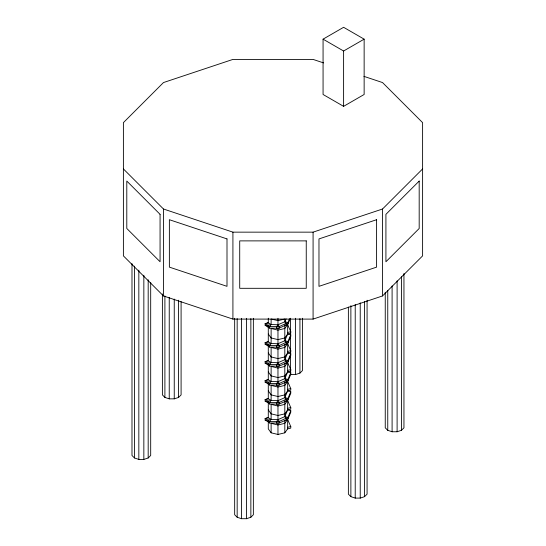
<?xml version="1.0" encoding="UTF-8"?>
<svg xmlns="http://www.w3.org/2000/svg" width="546" height="546" viewBox="0 0 546 546"><rect width="100%" height="100%" fill="white"/><g stroke="black" fill="none" stroke-linecap="round" stroke-linejoin="round"><path stroke-width="0.82" d="M267.506 325.928L265.158 325.368L265.158 323.703L267.997 325.259L271.123 324.508L277.969 324.774L284.814 321.771L286.077 318.782M289.523 318.789L287.947 322.522L287.947 324.099L279.265 328.166L269.642 328.16L265.158 325.286M287.947 324.099L290.151 318.878M267.506 344.901L265.158 344.335L265.158 342.676L267.997 344.226L271.123 343.482L277.969 343.748L284.814 340.738L287.653 334.022L287.653 324.536L284.814 328.487L277.969 330.125L271.123 328.487L271.123 343.482L269.642 345.543L269.642 347.126L279.265 347.133L286.111 344.13L287.947 343.065L290.779 336.35L290.779 334.773L287.653 334.022L284.814 337.974L277.969 339.612L271.123 337.974L268.291 334.022M290.779 334.773L287.947 341.489L287.947 343.065M266.728 363.684L265.158 363.308L265.158 361.643L267.997 363.199L271.123 362.448L277.969 362.715L284.814 359.712L287.653 352.989L287.653 343.509L284.814 347.461L277.969 349.092L271.123 347.461L271.123 362.448L269.642 364.516L269.642 366.093L279.265 366.1L286.111 363.097L287.947 362.039L290.779 355.316L290.779 353.74L287.653 352.989L284.814 356.941L277.969 358.579L271.123 356.941L268.291 352.989M290.779 353.74L287.947 360.456L287.947 362.039M266.728 382.65L265.158 382.275L265.158 380.61L267.997 382.166L271.123 381.415L277.969 381.681L284.814 378.678L287.653 371.962L287.653 362.476L284.814 366.427L277.969 368.065L271.123 366.427L271.123 381.415L269.642 383.483L269.642 385.067L279.265 385.073L286.111 382.063L287.947 381.006L290.779 374.29L290.779 372.706L287.653 371.962L284.814 375.914L277.969 377.545L271.123 375.914L268.291 371.962M290.779 372.706L287.947 379.429L287.947 381.006M267.506 401.808L265.158 401.249L265.158 399.583L267.997 401.133L271.123 400.389L277.969 400.655L284.814 397.645L287.653 390.929L287.653 381.442L284.814 385.394L277.969 387.032L271.123 385.394L271.123 400.389L269.642 402.45L269.642 404.033L279.265 404.04L286.111 401.037L287.947 399.979L290.779 393.257L290.779 391.68L287.653 390.929L284.814 394.881L277.969 396.519L271.123 394.881L268.291 390.929M290.779 391.68L287.947 398.396L287.947 399.979M266.728 420.591L265.158 420.215L265.158 418.55L267.997 420.106L271.123 419.355L277.969 419.621L284.814 416.618L287.653 409.896L287.653 400.416L284.814 404.368L277.969 405.999L271.123 404.368L271.123 419.355L269.642 421.423L269.642 423L279.265 423.013L286.111 420.004L287.947 418.946L290.779 412.23L290.779 410.647L287.653 409.896L284.814 413.848L277.969 415.486L271.123 413.848L268.291 409.896M290.779 410.647L287.947 417.362L287.947 418.946M286.111 325.157L286.111 323.58L284.814 321.771L284.814 319.007L277.969 320.639L271.123 319.007L271.123 324.508L269.642 326.576L269.642 328.16M277.969 318.27L277.969 324.774L276.488 326.842L276.488 328.426M277.969 327.866L277.969 343.748L276.488 345.809L276.488 347.392M277.969 346.833L277.969 362.715L276.488 364.783L276.488 366.359M277.969 365.806L277.969 381.681L276.488 383.749L276.488 385.333M277.969 384.773L277.969 400.655L276.488 402.716L276.488 404.299M277.969 403.74L277.969 419.621L276.488 421.689L276.488 423.266M284.814 432.821L287.653 428.869L287.653 419.383L284.814 423.334L277.969 424.972L271.123 423.334L271.123 432.821L277.969 434.452L284.814 432.821L284.814 420.4M162.394 293.953L162.394 394.901L164.899 397.406L169.24 398.853L174.249 398.853L178.59 397.406L181.095 394.901L181.095 301.624M123.396 168.926L163.479 209.009L232.917 232.152L313.083 232.152L382.521 209.009L422.604 168.926M131.989 263.616L131.989 455.473L134.493 457.978L138.834 459.425L143.844 459.425L148.184 457.978L150.689 455.473L150.689 282.378M290.581 374.536L295.591 374.536L299.931 373.089L302.436 370.584L302.436 318.236M323.58 62.906L313.083 59.412L232.917 59.412L163.479 82.555L123.396 122.638L123.396 255.869L163.479 295.952L232.917 319.096L313.083 319.096L382.521 295.952L422.604 255.869L422.604 122.638L382.521 82.555L363.95 76.365M234.664 318.298L234.664 514.748L237.169 517.253L241.509 518.7L246.519 518.7L250.86 517.253L253.364 514.748L253.364 318.298M385.251 292.233L385.251 427.805L387.756 430.316L392.096 431.756L397.106 431.756L401.44 430.316L403.951 427.805L403.951 273.471M348.375 307.077L348.375 494.15L350.88 496.655L355.221 498.102L360.23 498.102L364.571 496.655L367.076 494.15L367.076 300.252M323.068 39.155L343.605 27.3L364.141 39.155L364.141 94.485L343.605 106.34L323.068 94.485L323.068 39.155L343.605 51.01L364.141 39.155M265.158 323.785L267.997 322.604M265.158 342.758L267.997 341.571M265.158 361.725L267.997 360.537M265.158 380.698L267.997 379.511M265.158 399.665L267.997 398.478M265.158 418.632L267.997 417.451M265.158 323.703L268.291 322.959L271.123 324.508M287.653 332.439L290.779 331.695L287.947 325.341M287.653 334.022L290.779 333.272L290.779 331.695M265.158 342.676L268.291 341.926L271.123 343.482M287.653 351.412L290.779 350.662L287.947 344.314M287.653 352.989L290.779 352.245L290.779 350.662M265.158 361.643L268.291 360.892L271.123 362.448M287.653 370.379L290.779 369.628L287.947 363.281M287.653 371.962L290.779 371.212L290.779 369.628M265.158 380.61L268.291 379.866L271.123 381.415M287.653 389.346L290.779 388.602L287.947 382.248M287.653 390.929L290.779 390.178L290.779 388.602M265.158 399.583L268.291 398.833L271.123 400.389M287.653 408.319L290.779 407.569L287.947 401.221M287.653 409.896L290.779 409.152L290.779 407.569M265.158 418.55L268.291 417.799L271.123 419.355M287.653 427.286L290.779 426.535L287.947 420.188M287.653 428.869L290.779 428.119L290.779 426.535M284.814 321.771L287.947 322.522L279.265 326.583L269.642 326.576L267.997 325.259L267.997 326.842M284.814 324.822L284.814 340.738L287.947 341.489L279.265 345.55L269.642 345.543L267.997 344.226L267.997 345.809L269.642 347.126M284.814 344.519L284.814 359.712L287.947 360.456L279.265 364.523L269.642 364.516L267.997 363.199L267.997 364.776L269.642 366.093M284.814 363.493L284.814 378.678L287.947 379.429L279.265 383.49L269.642 383.483L267.997 382.166L267.997 383.749L269.642 385.067M284.814 381.729L284.814 397.645L287.947 398.396L279.265 402.463L269.642 402.45L267.997 401.133L267.997 402.716L269.642 404.033M284.814 400.696L284.814 416.618L287.947 417.362L279.265 421.43L269.642 421.423L267.997 420.106L267.997 421.683L269.642 423M265.158 344.253L267.997 345.809M265.158 363.227L267.997 364.776M265.158 382.193L267.997 383.749M265.158 401.16L267.997 402.716M265.158 420.133L267.997 421.683M277.969 324.774L279.265 326.583L279.265 328.166M284.814 340.738L286.111 342.547L286.111 344.13M277.969 343.748L279.265 345.55L279.265 347.133M284.814 359.712L286.111 361.513L286.111 363.097M277.969 362.715L279.265 364.523L279.265 366.1M284.814 378.678L286.111 380.487L286.111 382.063M277.969 381.681L279.265 383.49L279.265 385.073M284.814 397.645L286.111 399.454L286.111 401.037M277.969 400.655L279.265 402.463L279.265 404.04M284.814 416.618L286.111 418.42L286.111 420.004M277.969 419.621L279.265 421.43L279.265 423.013M271.123 432.821L268.291 428.869L268.291 420.966M401.44 276.829L401.44 430.316M397.106 280.835L397.106 431.756M392.096 285.947L392.096 431.756M387.756 290.472L387.756 430.316M382.521 209.009L382.521 295.952M364.571 301.392L364.571 496.655M360.23 302.839L360.23 498.102M355.221 304.538L355.221 498.102M350.88 305.651L350.88 496.655M343.605 51.01L343.605 106.34M313.083 232.152L313.083 319.096M299.931 318.516L299.931 373.089M295.591 318.257L295.591 374.536M290.581 318.257L290.581 372.829M277.969 422.713L277.969 434.452M268.291 318.216L268.291 322.959M268.291 326.119L268.291 341.926M268.291 345.086L268.291 360.892M268.291 364.844L268.291 379.866M268.291 383.818L268.291 398.833M268.291 401.993L268.291 417.799M250.86 318.577L250.86 517.253M246.519 318.318L246.519 518.7M241.509 318.318L241.509 518.7M237.169 318.577L237.169 517.253M232.917 232.152L232.917 319.096M178.59 300.198L178.59 397.406M174.249 299.092L174.249 398.853M169.24 297.386L169.24 398.853M164.899 295.939L164.899 397.406M163.479 209.009L163.479 295.952M148.184 279.764L148.184 457.978M143.844 275.239L143.844 459.425M138.834 270.127L138.834 459.425M134.493 266.12L134.493 457.978M419.185 181.067L385.92 214.339L385.92 261.759L419.185 228.494L419.185 181.067M376.597 219.71L318.973 238.923L318.973 286.343L376.597 267.137L376.597 219.71M306.251 240.882L239.714 240.882L239.714 288.308L306.251 288.308L306.251 240.882M227 238.909L169.369 219.704L169.369 267.124L227 286.336L227 238.909M160.067 214.325L126.795 181.054L126.795 228.474L160.067 261.746L160.067 214.325"/></g></svg>
